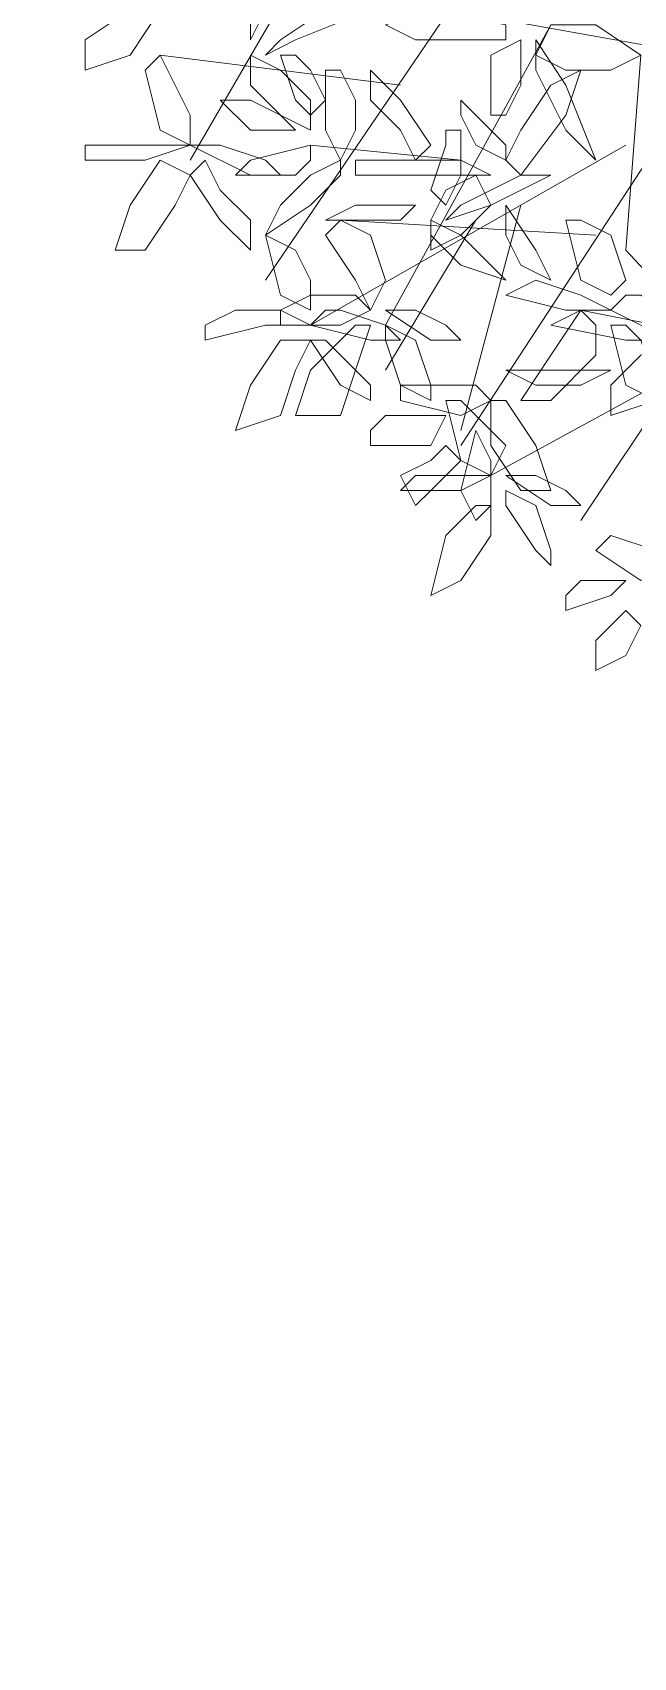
# Model space of a CAD drawing. Header units: millimetres. Extents: x 2364 to 2508, y 1551 to 1771.
# Drawn here: x 2458.374 to 2459.504, y 1628.842 to 1631.898 of the extents above; entities that cross this region are included whole.
import ezdxf

# ---------------------------------------------------------------- set-up
doc = ezdxf.new("R2010")
doc.units = ezdxf.units.MM
doc.layers.add('PDF_0', color=7, linetype='Continuous')

msp = doc.modelspace()

# ---------------------------------------------------------------- linework, layer by layer
at = {"layer": 'PDF_0', "lineweight": 9}
for points in [[(2458.4733, 1632.3076), (2459.264, 1632.1664), (2459.6593, 1632.2793), (2459.2922, 1632.1381), (2458.8121, 1631.4321)], [(2458.9816, 1632.1946), (2458.6709, 1631.6581)], [(2461.0148, 1631.1497), (2460.7607, 1631.2062), (2460.6195, 1631.4604), (2460.3936, 1631.4886), (2460.0829, 1631.9405), (2459.8852, 1631.5451), (2460.0264, 1631.9969), (2459.6311, 1631.8557), (2458.8404, 1631.9969)], [(2459.3487, 1631.9122), (2459.0381, 1631.3474)], [(2459.0663, 1631.7993), (2458.6145, 1631.8557)], [(2459.6593, 1631.8557), (2459.1793, 1631.1215)], [(2459.5181, 1631.8557), (2459.4899, 1631.4886), (2459.8852, 1631.065)], [(2459.1793, 1631.6581), (2458.8969, 1631.6863)], [(2459.4899, 1631.6863), (2458.8969, 1631.3474)], [(2459.2922, 1631.5733), (2459.1793, 1631.1497)], [(2459.4334, 1631.5169), (2458.9533, 1631.5451)], [(2459.2075, 1631.5451), (2459.0381, 1631.2627)], [(2459.857, 1631.4039), (2459.2357, 1631.065)], [(2459.5746, 1631.2345), (2459.4052, 1630.9803)]]:
    msp.add_lwpolyline(points, dxfattribs=at)
for points in [[(2458.7839, 1631.9969), (2458.7839, 1631.9122), (2458.7839, 1631.884), (2458.8121, 1631.9405), (2458.8404, 1632.0252), (2458.8121, 1632.0252)], [(2458.6145, 1631.9687), (2458.6145, 1631.9405), (2458.558, 1631.8557), (2458.4733, 1631.8275), (2458.4733, 1631.884), (2458.558, 1631.9405)], [(2458.9251, 1631.9405), (2459.0098, 1631.9405), (2458.8686, 1631.884), (2458.8121, 1631.8557), (2458.8404, 1631.884)], [(2459.2075, 1631.884), (2459.0945, 1631.884), (2459.0381, 1631.9122), (2459.1228, 1631.9405), (2459.264, 1631.9122), (2459.264, 1631.884)], [(2459.3204, 1631.8557), (2459.3487, 1631.9122), (2459.4334, 1631.9122), (2459.5181, 1631.8557), (2459.4616, 1631.8275), (2459.3769, 1631.8275)], [(2459.2357, 1631.7428), (2459.264, 1631.7428), (2459.2922, 1631.7993), (2459.2922, 1631.884), (2459.2357, 1631.8557), (2459.2357, 1631.7993)], [(2459.3769, 1631.7145), (2459.4334, 1631.6581), (2459.3769, 1631.7993), (2459.3204, 1631.884), (2459.3204, 1631.8275)], [(2458.6427, 1631.7993), (2458.6709, 1631.7428), (2458.6709, 1631.6863), (2458.6145, 1631.7145), (2458.5862, 1631.8275), (2458.6145, 1631.8557)], [(2458.7839, 1631.8557), (2458.7839, 1631.7993), (2458.8404, 1631.7428), (2458.8969, 1631.7145), (2458.8969, 1631.771), (2458.8404, 1631.8275)], [(2458.8969, 1631.8275), (2458.9251, 1631.771), (2458.8969, 1631.7428), (2458.8686, 1631.771), (2458.8404, 1631.8557), (2458.8686, 1631.8557)], [(2458.9816, 1631.771), (2458.9816, 1631.7145), (2458.9533, 1631.6581), (2458.9251, 1631.7145), (2458.9251, 1631.8275), (2458.9533, 1631.8275)], [(2459.0663, 1631.7145), (2459.0098, 1631.771), (2459.0098, 1631.8275), (2459.0663, 1631.771), (2459.1228, 1631.6863), (2459.0945, 1631.6581)], [(2459.2922, 1631.7145), (2459.3487, 1631.7993), (2459.4052, 1631.8275), (2459.3769, 1631.7428), (2459.2922, 1631.6298), (2459.264, 1631.6581)], [(2458.8686, 1631.7145), (2458.8404, 1631.7145), (2458.7839, 1631.7145), (2458.7274, 1631.771), (2458.7839, 1631.771), (2458.8404, 1631.7428)], [(2459.1793, 1631.771), (2459.1793, 1631.7428), (2459.2075, 1631.6863), (2459.264, 1631.6581), (2459.264, 1631.6863), (2459.2075, 1631.7428)], [(2458.5297, 1631.6863), (2458.6145, 1631.6863), (2458.6709, 1631.6863), (2458.5862, 1631.6581), (2458.4733, 1631.6581), (2458.4733, 1631.6863)], [(2458.7274, 1631.6863), (2458.8121, 1631.6581), (2458.8404, 1631.6298), (2458.7839, 1631.6298), (2458.6709, 1631.6863), (2458.6992, 1631.6863)], [(2458.8686, 1631.6298), (2458.7839, 1631.6298), (2458.7557, 1631.6298), (2458.7839, 1631.6581), (2458.8969, 1631.6863), (2458.8969, 1631.6581)], [(2459.151, 1631.6863), (2459.1228, 1631.6016), (2459.151, 1631.5733), (2459.1793, 1631.6298), (2459.1793, 1631.7145), (2459.151, 1631.7145)], [(2458.6709, 1631.6298), (2458.6145, 1631.6581), (2458.558, 1631.5733), (2458.5297, 1631.4886), (2458.5862, 1631.4886), (2458.6427, 1631.5733)], [(2458.7274, 1631.6016), (2458.7839, 1631.5451), (2458.7839, 1631.4886), (2458.7274, 1631.5451), (2458.6709, 1631.6298), (2458.6992, 1631.6581)], [(2458.9533, 1631.6581), (2458.9533, 1631.6298), (2458.8969, 1631.5733), (2458.8121, 1631.5169), (2458.8404, 1631.5733), (2458.8969, 1631.6298)], [(2459.0663, 1631.6581), (2459.1793, 1631.6581), (2459.2357, 1631.6298), (2459.151, 1631.6298), (2458.9816, 1631.6298), (2458.9816, 1631.6581)], [(2459.2075, 1631.6298), (2459.2357, 1631.5733), (2459.1793, 1631.5169), (2459.1228, 1631.4886), (2459.1228, 1631.5451), (2459.151, 1631.6016)], [(2459.2922, 1631.6298), (2459.3487, 1631.6298), (2459.2357, 1631.5733), (2459.151, 1631.5451), (2459.1793, 1631.5733)], [(2459.0663, 1631.5451), (2459.0945, 1631.5733), (2458.9816, 1631.5733), (2458.9251, 1631.5451), (2458.9533, 1631.5451)], [(2459.264, 1631.5169), (2459.264, 1631.5733), (2459.3204, 1631.4886), (2459.3487, 1631.4321), (2459.2922, 1631.4604)], [(2459.0098, 1631.5169), (2459.0381, 1631.4321), (2459.0098, 1631.3757), (2458.9816, 1631.4321), (2458.9251, 1631.5169), (2458.9533, 1631.5451)], [(2459.1228, 1631.5451), (2459.1228, 1631.5169), (2459.1793, 1631.4604), (2459.264, 1631.4321), (2459.2357, 1631.4604), (2459.1793, 1631.5169)], [(2459.4616, 1631.5169), (2459.4899, 1631.4321), (2459.4616, 1631.4039), (2459.4052, 1631.4321), (2459.3769, 1631.5451), (2459.4052, 1631.5451)], [(2458.8686, 1631.4886), (2458.8121, 1631.5169), (2458.8404, 1631.4039), (2458.8969, 1631.3757), (2458.8969, 1631.4321)], [(2459.3204, 1631.4321), (2459.264, 1631.4039), (2459.3769, 1631.3757), (2459.4616, 1631.3757), (2459.4052, 1631.4039)], [(2458.8969, 1631.4039), (2458.9816, 1631.4039), (2459.0098, 1631.3757), (2458.9533, 1631.3474), (2458.8404, 1631.3474), (2458.8404, 1631.3757)], [(2459.5181, 1631.4039), (2459.6028, 1631.3474), (2459.6311, 1631.3192), (2459.5746, 1631.3192), (2459.4616, 1631.3757), (2459.4899, 1631.4039)], [(2458.7557, 1631.3757), (2458.8404, 1631.3757), (2458.8969, 1631.3474), (2458.8121, 1631.3474), (2458.6992, 1631.3192), (2458.6992, 1631.3474)], [(2458.9533, 1631.3757), (2459.0381, 1631.3474), (2459.0663, 1631.3192), (2459.0098, 1631.3192), (2458.8969, 1631.3474), (2458.9251, 1631.3757)], [(2459.0945, 1631.3757), (2459.0381, 1631.3757), (2459.1228, 1631.3192), (2459.1793, 1631.3192), (2459.151, 1631.3474)], [(2459.4334, 1631.3474), (2459.4052, 1631.3757), (2459.3487, 1631.2909), (2459.2922, 1631.2062), (2459.3487, 1631.2062), (2459.4334, 1631.2909)], [(2459.4052, 1631.3757), (2459.3487, 1631.3474), (2459.4899, 1631.3192), (2459.5746, 1631.3192), (2459.5464, 1631.3474)], [(2458.8969, 1631.3192), (2458.8404, 1631.3192), (2458.7839, 1631.2345), (2458.7557, 1631.1497), (2458.8404, 1631.178), (2458.8686, 1631.2627)], [(2459.0098, 1631.3474), (2458.9816, 1631.3474), (2458.8969, 1631.2627), (2458.8686, 1631.178), (2458.9533, 1631.178), (2458.9816, 1631.2627)], [(2458.9533, 1631.2909), (2459.0098, 1631.2345), (2459.0098, 1631.2062), (2458.9533, 1631.2345), (2458.8969, 1631.3192), (2458.9251, 1631.3192)], [(2459.0945, 1631.3192), (2459.1228, 1631.2345), (2459.1228, 1631.2062), (2459.0663, 1631.2345), (2459.0381, 1631.3192), (2459.0381, 1631.3474)], [(2459.5181, 1631.3192), (2459.5464, 1631.2345), (2459.5464, 1631.2062), (2459.4899, 1631.2345), (2459.4616, 1631.3474), (2459.4899, 1631.3474)], [(2459.5746, 1631.3192), (2459.5746, 1631.2909), (2459.5464, 1631.2062), (2459.4616, 1631.178), (2459.4616, 1631.2345), (2459.5181, 1631.2909)], [(2459.4052, 1631.2345), (2459.4616, 1631.2627), (2459.3487, 1631.2627), (2459.264, 1631.2627), (2459.3204, 1631.2345)], [(2459.1228, 1631.2345), (2459.2075, 1631.2345), (2459.2357, 1631.2062), (2459.1793, 1631.178), (2459.0663, 1631.2062), (2459.0663, 1631.2345)], [(2459.2075, 1631.178), (2459.264, 1631.1215), (2459.2357, 1631.065), (2459.1793, 1631.0933), (2459.151, 1631.2062), (2459.1793, 1631.2062)], [(2459.2357, 1631.2062), (2459.264, 1631.2062), (2459.3204, 1631.1215), (2459.3487, 1631.0368), (2459.2922, 1631.0368), (2459.2357, 1631.1215)], [(2459.0381, 1631.178), (2459.1228, 1631.178), (2459.151, 1631.178), (2459.1228, 1631.1215), (2459.0098, 1631.1215), (2459.0098, 1631.1497)], [(2459.2357, 1631.0933), (2459.2075, 1631.1497), (2459.1793, 1631.0368), (2459.2075, 1630.9803), (2459.2357, 1631.0085)], [(2459.151, 1631.1215), (2459.1793, 1631.0933), (2459.1228, 1631.0368), (2459.0945, 1631.0085), (2459.0663, 1631.065), (2459.1228, 1631.0933)], [(2459.0945, 1631.065), (2459.0663, 1631.0368), (2459.1793, 1631.0368), (2459.2357, 1631.065), (2459.2075, 1631.065)], [(2459.3204, 1631.065), (2459.264, 1631.065), (2459.3487, 1631.0085), (2459.4052, 1631.0085), (2459.3769, 1631.0368)], [(2459.3204, 1631.0085), (2459.3487, 1630.9238), (2459.3487, 1630.8956), (2459.3204, 1630.9238), (2459.264, 1631.0085), (2459.264, 1631.0368)], [(2459.2357, 1631.0085), (2459.2075, 1631.0085), (2459.151, 1630.9521), (2459.1228, 1630.8391), (2459.1793, 1630.8673), (2459.2357, 1630.9521)], [(2459.4616, 1630.9521), (2459.4334, 1630.9238), (2459.5181, 1630.8673), (2459.5746, 1630.8956), (2459.5464, 1630.9238)], [(2459.4052, 1630.8673), (2459.4616, 1630.8673), (2459.4899, 1630.8673), (2459.4616, 1630.8391), (2459.3769, 1630.8109), (2459.3769, 1630.8391)], [(2459.4899, 1630.8109), (2459.5181, 1630.7826), (2459.4899, 1630.7261), (2459.4334, 1630.6979), (2459.4334, 1630.7544), (2459.4616, 1630.7826)]]:
    msp.add_lwpolyline(points, close=True, dxfattribs=at)
at = {"layer": 'PDF_0', "lineweight": 50}
msp.add_arc((2440.0751, 1664.9102), 45.3105, 248.60962, 338.61513, dxfattribs=at)

doc.saveas('drawing.dxf')
